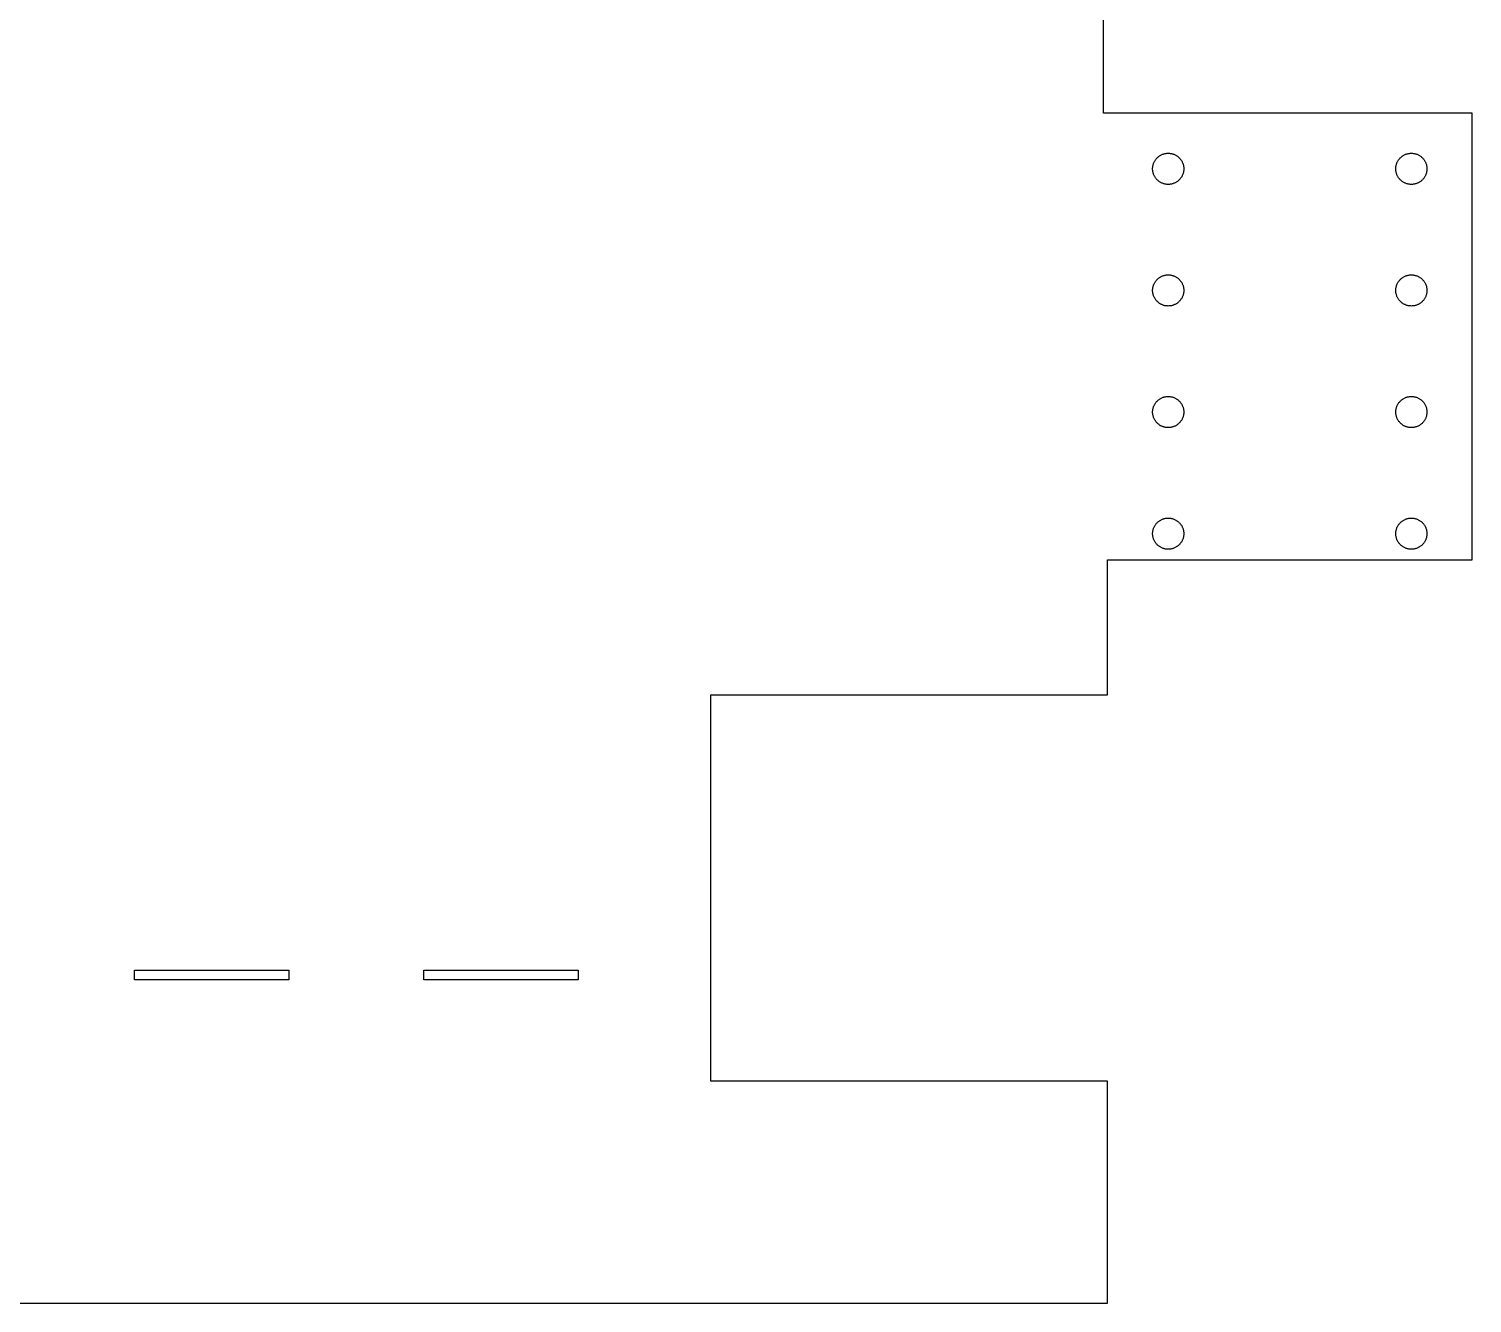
# Model space of a CAD drawing. Header units: metres. Extents: x -204 to 204, y -189 to 146.
# Drawn here: x 14.1 to 204, y -189.2 to -21.6 of the extents above; entities that cross this region are included whole.
import ezdxf

# ---------------------------------------------------------------- set-up
doc = ezdxf.new("R2010")
doc.units = ezdxf.units.M

msp = doc.modelspace()

# ---------------------------------------------------------------- linework, layer by layer
for p, q in [((155.5, -32.6596), (155.5, 12.3399)), ((204, -32.6596), (155.5, -32.6596)), ((204, -91.4398), (204, -32.6596)), ((163.574, -37.9946), (163.658, -37.9787)), ((163.658, -37.9787), (163.743, -37.9659)), ((163.743, -37.9659), (163.828, -37.957)), ((163.828, -37.957), (163.914, -37.9516)), ((163.914, -37.9516), (164, -37.9496)), ((164, -37.9496), (164.086, -37.9516)), ((164.086, -37.9516), (164.171, -37.957)), ((164.171, -37.957), (164.257, -37.9659)), ((164.257, -37.9659), (164.342, -37.9787)), ((164.342, -37.9787), (164.426, -37.9946)), ((195.574, -37.9946), (195.658, -37.9787)), ((195.658, -37.9787), (195.743, -37.9659)), ((195.743, -37.9659), (195.828, -37.957)), ((195.828, -37.957), (195.914, -37.9516)), ((195.914, -37.9516), (196, -37.9496)), ((196, -37.9496), (196.086, -37.9516)), ((196.086, -37.9516), (196.171, -37.957)), ((196.171, -37.957), (196.257, -37.9659)), ((196.257, -37.9659), (196.342, -37.9787)), ((196.342, -37.9787), (196.426, -37.9946)), ((161.95, -39.9569), (161.954, -39.8712)), ((161.954, -39.8712), (161.961, -39.7856)), ((161.961, -39.7856), (161.972, -39.7003)), ((161.972, -39.7003), (161.986, -39.6158)), ((161.986, -39.6158), (162.004, -39.5317)), ((162.004, -39.5317), (162.025, -39.4484)), ((162.025, -39.4484), (162.05, -39.3662)), ((162.05, -39.3662), (162.078, -39.2852)), ((162.078, -39.2852), (162.11, -39.2054)), ((162.11, -39.2054), (162.145, -39.1271)), ((162.145, -39.1271), (162.183, -39.0499)), ((162.183, -39.0499), (162.225, -38.9748)), ((162.225, -38.9748), (162.269, -38.9015)), ((162.269, -38.9015), (162.316, -38.8298)), ((162.316, -38.8298), (162.367, -38.7604)), ((162.367, -38.7604), (162.42, -38.693)), ((162.42, -38.693), (162.477, -38.6283)), ((162.477, -38.6283), (162.535, -38.5655)), ((162.535, -38.5655), (162.597, -38.5054)), ((162.597, -38.5054), (162.66, -38.448)), ((162.66, -38.448), (162.727, -38.3934)), ((162.727, -38.3934), (162.795, -38.3415)), ((162.795, -38.3415), (162.866, -38.2922)), ((162.866, -38.2922), (162.938, -38.2465)), ((162.938, -38.2465), (163.012, -38.2035)), ((163.012, -38.2035), (163.088, -38.1636)), ((163.088, -38.1636), (163.166, -38.1271)), ((163.166, -38.1271), (163.245, -38.0938)), ((163.245, -38.0938), (163.326, -38.064)), ((163.326, -38.064), (163.407, -38.0372)), ((163.407, -38.0372), (163.49, -38.0143)), ((163.49, -38.0143), (163.574, -37.9946)), ((164.426, -37.9946), (164.51, -38.0143)), ((164.51, -38.0143), (164.592, -38.0372)), ((164.592, -38.0372), (164.674, -38.064)), ((164.674, -38.064), (164.755, -38.0938)), ((164.755, -38.0938), (164.834, -38.1271)), ((164.834, -38.1271), (164.911, -38.1636)), ((164.911, -38.1636), (164.988, -38.2035)), ((164.988, -38.2035), (165.062, -38.2465)), ((165.062, -38.2465), (165.134, -38.2922)), ((165.134, -38.2922), (165.205, -38.3415)), ((165.205, -38.3415), (165.273, -38.3934)), ((165.273, -38.3934), (165.34, -38.448)), ((165.34, -38.448), (165.403, -38.5054)), ((165.403, -38.5054), (165.465, -38.5655)), ((165.465, -38.5655), (165.523, -38.6283)), ((165.523, -38.6283), (165.579, -38.693)), ((165.579, -38.693), (165.633, -38.7604)), ((165.633, -38.7604), (165.683, -38.8298)), ((165.683, -38.8298), (165.731, -38.9015)), ((165.731, -38.9015), (165.775, -38.9748)), ((165.775, -38.9748), (165.817, -39.0499)), ((165.817, -39.0499), (165.855, -39.1271)), ((165.855, -39.1271), (165.89, -39.2054)), ((165.89, -39.2054), (165.921, -39.2852)), ((165.921, -39.2852), (165.95, -39.3662)), ((165.95, -39.3662), (165.974, -39.4484)), ((165.974, -39.4484), (165.996, -39.5317)), ((165.996, -39.5317), (166.014, -39.6158)), ((166.014, -39.6158), (166.028, -39.7003)), ((166.028, -39.7003), (166.039, -39.7856)), ((166.039, -39.7856), (166.046, -39.8712)), ((166.046, -39.8712), (166.05, -39.9569)), ((193.951, -39.9569), (193.954, -39.8712)), ((193.954, -39.8712), (193.961, -39.7856)), ((193.961, -39.7856), (193.972, -39.7003)), ((193.972, -39.7003), (193.986, -39.6158)), ((193.986, -39.6158), (194.004, -39.5317)), ((194.004, -39.5317), (194.025, -39.4484)), ((194.025, -39.4484), (194.05, -39.3662)), ((194.05, -39.3662), (194.078, -39.2852)), ((194.078, -39.2852), (194.11, -39.2054)), ((194.11, -39.2054), (194.145, -39.1271)), ((194.145, -39.1271), (194.183, -39.0499)), ((194.183, -39.0499), (194.225, -38.9748)), ((194.225, -38.9748), (194.269, -38.9015)), ((194.269, -38.9015), (194.316, -38.8298)), ((194.316, -38.8298), (194.367, -38.7604)), ((194.367, -38.7604), (194.42, -38.693)), ((194.42, -38.693), (194.477, -38.6283)), ((194.477, -38.6283), (194.535, -38.5655)), ((194.535, -38.5655), (194.597, -38.5054)), ((194.597, -38.5054), (194.661, -38.448)), ((194.661, -38.448), (194.726, -38.3934)), ((194.726, -38.3934), (194.795, -38.3415)), ((194.795, -38.3415), (194.866, -38.2922)), ((194.866, -38.2922), (194.938, -38.2465)), ((194.938, -38.2465), (195.013, -38.2035)), ((195.013, -38.2035), (195.088, -38.1636)), ((195.088, -38.1636), (195.166, -38.1271)), ((195.166, -38.1271), (195.245, -38.0938)), ((195.245, -38.0938), (195.326, -38.064)), ((195.326, -38.064), (195.407, -38.0372)), ((195.407, -38.0372), (195.49, -38.0143)), ((195.49, -38.0143), (195.574, -37.9946)), ((196.426, -37.9946), (196.51, -38.0143)), ((196.51, -38.0143), (196.592, -38.0372)), ((196.592, -38.0372), (196.674, -38.064)), ((196.674, -38.064), (196.755, -38.0938)), ((196.755, -38.0938), (196.834, -38.1271)), ((196.834, -38.1271), (196.911, -38.1636)), ((196.911, -38.1636), (196.988, -38.2035)), ((196.988, -38.2035), (197.062, -38.2465)), ((197.062, -38.2465), (197.134, -38.2922)), ((197.134, -38.2922), (197.205, -38.3415)), ((197.205, -38.3415), (197.273, -38.3934)), ((197.273, -38.3934), (197.34, -38.448)), ((197.34, -38.448), (197.403, -38.5054)), ((197.403, -38.5054), (197.465, -38.5655)), ((197.465, -38.5655), (197.523, -38.6283)), ((197.523, -38.6283), (197.579, -38.693)), ((197.579, -38.693), (197.633, -38.7604)), ((197.633, -38.7604), (197.683, -38.8298)), ((197.683, -38.8298), (197.731, -38.9015)), ((197.731, -38.9015), (197.775, -38.9748)), ((197.775, -38.9748), (197.817, -39.0499)), ((197.817, -39.0499), (197.855, -39.1271)), ((197.855, -39.1271), (197.89, -39.2054)), ((197.89, -39.2054), (197.921, -39.2852)), ((197.921, -39.2852), (197.95, -39.3662)), ((197.95, -39.3662), (197.974, -39.4484)), ((197.974, -39.4484), (197.996, -39.5317)), ((197.996, -39.5317), (198.013, -39.6158)), ((198.013, -39.6158), (198.028, -39.7003)), ((198.028, -39.7003), (198.039, -39.7856)), ((198.039, -39.7856), (198.046, -39.8712)), ((198.046, -39.8712), (198.05, -39.9569)), ((161.95, -40.0429), (161.95, -39.9569)), ((161.954, -40.1286), (161.95, -40.0429)), ((161.961, -40.2142), (161.954, -40.1286)), ((161.972, -40.2991), (161.961, -40.2142)), ((161.986, -40.384), (161.972, -40.2991)), ((162.004, -40.4681), (161.986, -40.384)), ((162.025, -40.551), (162.004, -40.4681)), ((162.05, -40.6332), (162.025, -40.551)), ((162.078, -40.7146), (162.05, -40.6332)), ((162.11, -40.7944), (162.078, -40.7146)), ((162.145, -40.8727), (162.11, -40.7944)), ((162.183, -40.9494), (162.145, -40.8727)), ((162.225, -41.0246), (162.183, -40.9494)), ((162.269, -41.0983), (162.225, -41.0246)), ((162.316, -41.17), (162.269, -41.0983)), ((162.367, -41.2393), (162.316, -41.17)), ((162.42, -41.3064), (162.367, -41.2393)), ((162.477, -41.3715), (162.42, -41.3064)), ((162.535, -41.4343), (162.477, -41.3715)), ((162.597, -41.4944), (162.535, -41.4343)), ((162.66, -41.5517), (162.597, -41.4944)), ((162.727, -41.6064), (162.66, -41.5517)), ((162.795, -41.6583), (162.727, -41.6064)), ((162.866, -41.7071), (162.795, -41.6583)), ((162.938, -41.7533), (162.866, -41.7071)), ((163.012, -41.7963), (162.938, -41.7533)), ((165.062, -41.7533), (164.988, -41.7963)), ((165.134, -41.7071), (165.062, -41.7533)), ((165.205, -41.6583), (165.134, -41.7071)), ((165.273, -41.6064), (165.205, -41.6583)), ((165.34, -41.5517), (165.273, -41.6064)), ((165.403, -41.4944), (165.34, -41.5517)), ((165.465, -41.4343), (165.403, -41.4944)), ((165.523, -41.3715), (165.465, -41.4343)), ((165.579, -41.3064), (165.523, -41.3715)), ((165.633, -41.2393), (165.579, -41.3064)), ((165.683, -41.17), (165.633, -41.2393)), ((165.731, -41.0983), (165.683, -41.17)), ((165.775, -41.0246), (165.731, -41.0983)), ((165.817, -40.9494), (165.775, -41.0246)), ((165.855, -40.8727), (165.817, -40.9494)), ((165.89, -40.7944), (165.855, -40.8727)), ((165.921, -40.7146), (165.89, -40.7944)), ((165.95, -40.6332), (165.921, -40.7146)), ((165.974, -40.551), (165.95, -40.6332)), ((165.996, -40.4681), (165.974, -40.551)), ((166.014, -40.384), (165.996, -40.4681)), ((166.028, -40.2991), (166.014, -40.384)), ((166.039, -40.2142), (166.028, -40.2991)), ((166.046, -40.1286), (166.039, -40.2142)), ((166.05, -40.0429), (166.046, -40.1286)), ((166.05, -39.9569), (166.05, -40.0429)), ((193.951, -40.0429), (193.951, -39.9569)), ((193.954, -40.1286), (193.951, -40.0429)), ((193.961, -40.2142), (193.954, -40.1286)), ((193.972, -40.2991), (193.961, -40.2142)), ((193.986, -40.384), (193.972, -40.2991)), ((194.004, -40.4681), (193.986, -40.384)), ((194.025, -40.551), (194.004, -40.4681)), ((194.05, -40.6332), (194.025, -40.551)), ((194.078, -40.7146), (194.05, -40.6332)), ((194.11, -40.7944), (194.078, -40.7146)), ((194.145, -40.8727), (194.11, -40.7944)), ((194.183, -40.9494), (194.145, -40.8727)), ((194.225, -41.0246), (194.183, -40.9494)), ((194.269, -41.0983), (194.225, -41.0246)), ((194.316, -41.17), (194.269, -41.0983)), ((194.367, -41.2393), (194.316, -41.17)), ((194.42, -41.3064), (194.367, -41.2393)), ((194.477, -41.3715), (194.42, -41.3064)), ((194.535, -41.4343), (194.477, -41.3715)), ((194.597, -41.4944), (194.535, -41.4343)), ((194.661, -41.5517), (194.597, -41.4944)), ((194.726, -41.6064), (194.661, -41.5517)), ((194.795, -41.6583), (194.726, -41.6064)), ((194.866, -41.7071), (194.795, -41.6583)), ((194.938, -41.7533), (194.866, -41.7071)), ((195.013, -41.7963), (194.938, -41.7533)), ((197.062, -41.7533), (196.988, -41.7963)), ((197.134, -41.7071), (197.062, -41.7533)), ((197.205, -41.6583), (197.134, -41.7071)), ((197.273, -41.6064), (197.205, -41.6583)), ((197.34, -41.5517), (197.273, -41.6064)), ((197.403, -41.4944), (197.34, -41.5517)), ((197.465, -41.4343), (197.403, -41.4944)), ((197.523, -41.3715), (197.465, -41.4343)), ((197.579, -41.3064), (197.523, -41.3715)), ((197.633, -41.2393), (197.579, -41.3064)), ((197.683, -41.17), (197.633, -41.2393)), ((197.731, -41.0983), (197.683, -41.17)), ((197.775, -41.0246), (197.731, -41.0983)), ((197.817, -40.9494), (197.775, -41.0246)), ((197.855, -40.8727), (197.817, -40.9494)), ((197.89, -40.7944), (197.855, -40.8727)), ((197.921, -40.7146), (197.89, -40.7944)), ((197.95, -40.6332), (197.921, -40.7146)), ((197.974, -40.551), (197.95, -40.6332)), ((197.996, -40.4681), (197.974, -40.551)), ((198.013, -40.384), (197.996, -40.4681)), ((198.028, -40.2991), (198.013, -40.384)), ((198.039, -40.2142), (198.028, -40.2991)), ((198.046, -40.1286), (198.039, -40.2142)), ((198.05, -40.0429), (198.046, -40.1286)), ((198.05, -39.9569), (198.05, -40.0429)), ((163.088, -41.8362), (163.012, -41.7963)), ((163.166, -41.8726), (163.088, -41.8362)), ((163.245, -41.906), (163.166, -41.8726)), ((163.326, -41.9358), (163.245, -41.906)), ((163.407, -41.9622), (163.326, -41.9358)), ((163.49, -41.9854), (163.407, -41.9622)), ((163.574, -42.0052), (163.49, -41.9854)), ((163.658, -42.0211), (163.574, -42.0052)), ((163.743, -42.0335), (163.658, -42.0211)), ((163.828, -42.0428), (163.743, -42.0335)), ((163.914, -42.0482), (163.828, -42.0428)), ((164, -42.0498), (163.914, -42.0482)), ((164.086, -42.0482), (164, -42.0498)), ((164.171, -42.0428), (164.086, -42.0482)), ((164.257, -42.0335), (164.171, -42.0428)), ((164.342, -42.0211), (164.257, -42.0335)), ((164.426, -42.0052), (164.342, -42.0211)), ((164.51, -41.9854), (164.426, -42.0052)), ((164.592, -41.9622), (164.51, -41.9854)), ((164.674, -41.9358), (164.592, -41.9622)), ((164.755, -41.906), (164.674, -41.9358)), ((164.834, -41.8726), (164.755, -41.906)), ((164.911, -41.8362), (164.834, -41.8726)), ((164.988, -41.7963), (164.911, -41.8362)), ((195.088, -41.8362), (195.013, -41.7963)), ((195.166, -41.8726), (195.088, -41.8362)), ((195.245, -41.906), (195.166, -41.8726)), ((195.326, -41.9358), (195.245, -41.906)), ((195.407, -41.9622), (195.326, -41.9358)), ((195.49, -41.9854), (195.407, -41.9622)), ((195.574, -42.0052), (195.49, -41.9854)), ((195.658, -42.0211), (195.574, -42.0052)), ((195.743, -42.0335), (195.658, -42.0211)), ((195.828, -42.0428), (195.743, -42.0335)), ((195.914, -42.0482), (195.828, -42.0428)), ((196, -42.0498), (195.914, -42.0482)), ((196.086, -42.0482), (196, -42.0498)), ((196.171, -42.0428), (196.086, -42.0482)), ((196.257, -42.0335), (196.171, -42.0428)), ((196.342, -42.0211), (196.257, -42.0335)), ((196.426, -42.0052), (196.342, -42.0211)), ((196.51, -41.9854), (196.426, -42.0052)), ((196.592, -41.9622), (196.51, -41.9854)), ((196.674, -41.9358), (196.592, -41.9622)), ((196.755, -41.906), (196.674, -41.9358)), ((196.834, -41.8726), (196.755, -41.906)), ((196.911, -41.8362), (196.834, -41.8726)), ((196.988, -41.7963), (196.911, -41.8362)), ((162.145, -55.1269), (162.183, -55.0501)), ((162.183, -55.0501), (162.225, -54.9749)), ((162.225, -54.9749), (162.269, -54.9013)), ((162.269, -54.9013), (162.316, -54.83)), ((162.316, -54.83), (162.367, -54.7602)), ((162.367, -54.7602), (162.42, -54.6932)), ((162.42, -54.6932), (162.477, -54.6281)), ((162.477, -54.6281), (162.535, -54.5657)), ((162.535, -54.5657), (162.597, -54.5056)), ((162.597, -54.5056), (162.66, -54.4478)), ((162.66, -54.4478), (162.727, -54.3932)), ((162.727, -54.3932), (162.795, -54.3413)), ((162.795, -54.3413), (162.866, -54.2924)), ((162.866, -54.2924), (162.938, -54.2463)), ((162.938, -54.2463), (163.012, -54.2033)), ((163.012, -54.2033), (163.088, -54.1637)), ((163.088, -54.1637), (163.166, -54.1269)), ((163.166, -54.1269), (163.245, -54.0936)), ((163.245, -54.0936), (163.326, -54.0638)), ((163.326, -54.0638), (163.407, -54.0374)), ((163.407, -54.0374), (163.49, -54.0141)), ((163.49, -54.0141), (163.574, -53.9948)), ((163.574, -53.9948), (163.658, -53.9785)), ((163.658, -53.9785), (163.743, -53.9661)), ((163.743, -53.9661), (163.828, -53.9572)), ((163.828, -53.9572), (163.914, -53.9517)), ((163.914, -53.9517), (164, -53.9498)), ((164, -53.9498), (164.086, -53.9517)), ((164.086, -53.9517), (164.171, -53.9572)), ((164.171, -53.9572), (164.257, -53.9661)), ((164.257, -53.9661), (164.342, -53.9785)), ((164.342, -53.9785), (164.426, -53.9948)), ((164.426, -53.9948), (164.51, -54.0141)), ((164.51, -54.0141), (164.592, -54.0374)), ((164.592, -54.0374), (164.674, -54.0638)), ((164.674, -54.0638), (164.755, -54.0936)), ((164.755, -54.0936), (164.834, -54.1269)), ((164.834, -54.1269), (164.911, -54.1637)), ((164.911, -54.1637), (164.988, -54.2033)), ((164.988, -54.2033), (165.062, -54.2463)), ((165.062, -54.2463), (165.134, -54.2924)), ((165.134, -54.2924), (165.205, -54.3413)), ((165.205, -54.3413), (165.273, -54.3932)), ((165.273, -54.3932), (165.34, -54.4478)), ((165.34, -54.4478), (165.403, -54.5056)), ((165.403, -54.5056), (165.465, -54.5657)), ((165.465, -54.5657), (165.523, -54.6281)), ((165.523, -54.6281), (165.579, -54.6932)), ((165.579, -54.6932), (165.633, -54.7602)), ((165.633, -54.7602), (165.683, -54.83)), ((165.683, -54.83), (165.731, -54.9013)), ((165.731, -54.9013), (165.775, -54.9749)), ((165.775, -54.9749), (165.817, -55.0501)), ((165.817, -55.0501), (165.855, -55.1269)), ((194.145, -55.1269), (194.183, -55.0501)), ((194.183, -55.0501), (194.225, -54.9749)), ((194.225, -54.9749), (194.269, -54.9013)), ((194.269, -54.9013), (194.316, -54.83)), ((194.316, -54.83), (194.367, -54.7602)), ((194.367, -54.7602), (194.42, -54.6932)), ((194.42, -54.6932), (194.477, -54.6281)), ((194.477, -54.6281), (194.535, -54.5657)), ((194.535, -54.5657), (194.597, -54.5056)), ((194.597, -54.5056), (194.661, -54.4478)), ((194.661, -54.4478), (194.726, -54.3932)), ((194.726, -54.3932), (194.795, -54.3413)), ((194.795, -54.3413), (194.866, -54.2924)), ((194.866, -54.2924), (194.938, -54.2463)), ((194.938, -54.2463), (195.013, -54.2033)), ((195.013, -54.2033), (195.088, -54.1637)), ((195.088, -54.1637), (195.166, -54.1269)), ((195.166, -54.1269), (195.245, -54.0936)), ((195.245, -54.0936), (195.326, -54.0638)), ((195.326, -54.0638), (195.407, -54.0374)), ((195.407, -54.0374), (195.49, -54.0141)), ((195.49, -54.0141), (195.574, -53.9948)), ((195.574, -53.9948), (195.658, -53.9785)), ((195.658, -53.9785), (195.743, -53.9661)), ((195.743, -53.9661), (195.828, -53.9572)), ((195.828, -53.9572), (195.914, -53.9517)), ((195.914, -53.9517), (196, -53.9498)), ((196, -53.9498), (196.086, -53.9517)), ((196.086, -53.9517), (196.171, -53.9572)), ((196.171, -53.9572), (196.257, -53.9661)), ((196.257, -53.9661), (196.342, -53.9785)), ((196.342, -53.9785), (196.426, -53.9948)), ((196.426, -53.9948), (196.51, -54.0141)), ((196.51, -54.0141), (196.592, -54.0374)), ((196.592, -54.0374), (196.674, -54.0638)), ((196.674, -54.0638), (196.755, -54.0936)), ((196.755, -54.0936), (196.834, -54.1269)), ((196.834, -54.1269), (196.911, -54.1637)), ((196.911, -54.1637), (196.988, -54.2033)), ((196.988, -54.2033), (197.062, -54.2463)), ((197.062, -54.2463), (197.134, -54.2924)), ((197.134, -54.2924), (197.205, -54.3413)), ((197.205, -54.3413), (197.273, -54.3932)), ((197.273, -54.3932), (197.34, -54.4478)), ((197.34, -54.4478), (197.403, -54.5056)), ((197.403, -54.5056), (197.465, -54.5657)), ((197.465, -54.5657), (197.523, -54.6281)), ((197.523, -54.6281), (197.579, -54.6932)), ((197.579, -54.6932), (197.633, -54.7602)), ((197.633, -54.7602), (197.683, -54.83)), ((197.683, -54.83), (197.731, -54.9013)), ((197.731, -54.9013), (197.775, -54.9749)), ((197.775, -54.9749), (197.817, -55.0501)), ((197.817, -55.0501), (197.855, -55.1269)), ((161.95, -55.957), (161.954, -55.871)), ((161.95, -56.0427), (161.95, -55.957)), ((161.954, -56.1284), (161.95, -56.0427)), ((161.954, -55.871), (161.961, -55.7854)), ((161.961, -56.214), (161.954, -56.1284)), ((161.961, -55.7854), (161.972, -55.7005)), ((161.972, -56.2993), (161.961, -56.214)), ((161.972, -55.7005), (161.986, -55.6156)), ((161.986, -56.3838), (161.972, -56.2993)), ((161.986, -55.6156), (162.004, -55.5319)), ((162.004, -56.4679), (161.986, -56.3838)), ((162.004, -55.5319), (162.025, -55.4486)), ((162.025, -56.5512), (162.004, -56.4679)), ((162.025, -55.4486), (162.05, -55.3664)), ((162.05, -56.6334), (162.025, -56.5512)), ((162.05, -55.3664), (162.078, -55.2854)), ((162.078, -56.7144), (162.05, -56.6334)), ((162.078, -55.2854), (162.11, -55.2055)), ((162.11, -56.7942), (162.078, -56.7144)), ((162.11, -55.2055), (162.145, -55.1269)), ((162.145, -56.8725), (162.11, -56.7942)), ((162.183, -56.9496), (162.145, -56.8725)), ((162.225, -57.0248), (162.183, -56.9496)), ((165.817, -56.9496), (165.775, -57.0248)), ((165.855, -56.8725), (165.817, -56.9496)), ((165.855, -55.1269), (165.89, -55.2055)), ((165.89, -56.7942), (165.855, -56.8725)), ((165.89, -55.2055), (165.921, -55.2854)), ((165.921, -56.7144), (165.89, -56.7942)), ((165.921, -55.2854), (165.95, -55.3664)), ((165.95, -56.6334), (165.921, -56.7144)), ((165.95, -55.3664), (165.974, -55.4486)), ((165.974, -56.5512), (165.95, -56.6334)), ((165.974, -55.4486), (165.996, -55.5319)), ((165.996, -56.4679), (165.974, -56.5512)), ((165.996, -55.5319), (166.014, -55.6156)), ((166.014, -56.3838), (165.996, -56.4679)), ((166.014, -55.6156), (166.028, -55.7005)), ((166.028, -56.2993), (166.014, -56.3838)), ((166.028, -55.7005), (166.039, -55.7854)), ((166.039, -56.214), (166.028, -56.2993)), ((166.039, -55.7854), (166.046, -55.871)), ((166.046, -56.1284), (166.039, -56.214)), ((166.046, -55.871), (166.05, -55.957)), ((166.05, -56.0427), (166.046, -56.1284)), ((166.05, -55.957), (166.05, -56.0427)), ((193.951, -55.957), (193.954, -55.871)), ((193.951, -56.0427), (193.951, -55.957)), ((193.954, -56.1284), (193.951, -56.0427)), ((193.954, -55.871), (193.961, -55.7854)), ((193.961, -56.214), (193.954, -56.1284)), ((193.961, -55.7854), (193.972, -55.7005)), ((193.972, -56.2993), (193.961, -56.214)), ((193.972, -55.7005), (193.986, -55.6156)), ((193.986, -56.3838), (193.972, -56.2993)), ((193.986, -55.6156), (194.004, -55.5319)), ((194.004, -56.4679), (193.986, -56.3838)), ((194.004, -55.5319), (194.025, -55.4486)), ((194.025, -56.5512), (194.004, -56.4679)), ((194.025, -55.4486), (194.05, -55.3664)), ((194.05, -56.6334), (194.025, -56.5512)), ((194.05, -55.3664), (194.078, -55.2854)), ((194.078, -56.7144), (194.05, -56.6334)), ((194.078, -55.2854), (194.11, -55.2055)), ((194.11, -56.7942), (194.078, -56.7144)), ((194.11, -55.2055), (194.145, -55.1269)), ((194.145, -56.8725), (194.11, -56.7942)), ((194.183, -56.9496), (194.145, -56.8725)), ((194.225, -57.0248), (194.183, -56.9496)), ((197.817, -56.9496), (197.775, -57.0248)), ((197.855, -56.8725), (197.817, -56.9496)), ((197.855, -55.1269), (197.89, -55.2055)), ((197.89, -56.7942), (197.855, -56.8725)), ((197.89, -55.2055), (197.921, -55.2854)), ((197.921, -56.7144), (197.89, -56.7942)), ((197.921, -55.2854), (197.95, -55.3664)), ((197.95, -56.6334), (197.921, -56.7144)), ((197.95, -55.3664), (197.974, -55.4486)), ((197.974, -56.5512), (197.95, -56.6334)), ((197.974, -55.4486), (197.996, -55.5319)), ((197.996, -56.4679), (197.974, -56.5512)), ((197.996, -55.5319), (198.013, -55.6156)), ((198.013, -56.3838), (197.996, -56.4679)), ((198.013, -55.6156), (198.028, -55.7005)), ((198.028, -56.2993), (198.013, -56.3838)), ((198.028, -55.7005), (198.039, -55.7854)), ((198.039, -56.214), (198.028, -56.2993)), ((198.039, -55.7854), (198.046, -55.871)), ((198.046, -56.1284), (198.039, -56.214)), ((198.046, -55.871), (198.05, -55.957)), ((198.05, -56.0427), (198.046, -56.1284)), ((198.05, -55.957), (198.05, -56.0427)), ((162.269, -57.0985), (162.225, -57.0248)), ((162.316, -57.1698), (162.269, -57.0985)), ((162.367, -57.2391), (162.316, -57.1698)), ((162.42, -57.3066), (162.367, -57.2391)), ((162.477, -57.3717), (162.42, -57.3066)), ((162.535, -57.4341), (162.477, -57.3717)), ((162.597, -57.4942), (162.535, -57.4341)), ((162.66, -57.5515), (162.597, -57.4942)), ((162.727, -57.6066), (162.66, -57.5515)), ((162.795, -57.6581), (162.727, -57.6066)), ((162.866, -57.7073), (162.795, -57.6581)), ((162.938, -57.7535), (162.866, -57.7073)), ((163.012, -57.7961), (162.938, -57.7535)), ((163.088, -57.836), (163.012, -57.7961)), ((163.166, -57.8724), (163.088, -57.836)), ((163.245, -57.9058), (163.166, -57.8724)), ((163.326, -57.9356), (163.245, -57.9058)), ((163.407, -57.9624), (163.326, -57.9356)), ((163.49, -57.9852), (163.407, -57.9624)), ((163.574, -58.005), (163.49, -57.9852)), ((163.658, -58.0213), (163.574, -58.005)), ((163.743, -58.0337), (163.658, -58.0213)), ((163.828, -58.0426), (163.743, -58.0337)), ((163.914, -58.048), (163.828, -58.0426)), ((164, -58.0499), (163.914, -58.048)), ((164.086, -58.048), (164, -58.0499)), ((164.171, -58.0426), (164.086, -58.048)), ((164.257, -58.0337), (164.171, -58.0426)), ((164.342, -58.0213), (164.257, -58.0337)), ((164.426, -58.005), (164.342, -58.0213)), ((164.51, -57.9852), (164.426, -58.005)), ((164.592, -57.9624), (164.51, -57.9852)), ((164.674, -57.9356), (164.592, -57.9624)), ((164.755, -57.9058), (164.674, -57.9356)), ((164.834, -57.8724), (164.755, -57.9058)), ((164.911, -57.836), (164.834, -57.8724)), ((164.988, -57.7961), (164.911, -57.836)), ((165.062, -57.7535), (164.988, -57.7961)), ((165.134, -57.7073), (165.062, -57.7535)), ((165.205, -57.6581), (165.134, -57.7073)), ((165.273, -57.6066), (165.205, -57.6581)), ((165.34, -57.5515), (165.273, -57.6066)), ((165.403, -57.4942), (165.34, -57.5515)), ((165.465, -57.4341), (165.403, -57.4942)), ((165.523, -57.3717), (165.465, -57.4341)), ((165.579, -57.3066), (165.523, -57.3717)), ((165.633, -57.2391), (165.579, -57.3066)), ((165.683, -57.1698), (165.633, -57.2391)), ((165.731, -57.0985), (165.683, -57.1698)), ((165.775, -57.0248), (165.731, -57.0985)), ((194.269, -57.0985), (194.225, -57.0248)), ((194.316, -57.1698), (194.269, -57.0985)), ((194.367, -57.2391), (194.316, -57.1698)), ((194.42, -57.3066), (194.367, -57.2391)), ((194.477, -57.3717), (194.42, -57.3066)), ((194.535, -57.4341), (194.477, -57.3717)), ((194.597, -57.4942), (194.535, -57.4341)), ((194.661, -57.5515), (194.597, -57.4942)), ((194.726, -57.6066), (194.661, -57.5515)), ((194.795, -57.6581), (194.726, -57.6066)), ((194.866, -57.7073), (194.795, -57.6581)), ((194.938, -57.7535), (194.866, -57.7073)), ((195.013, -57.7961), (194.938, -57.7535)), ((195.088, -57.836), (195.013, -57.7961)), ((195.166, -57.8724), (195.088, -57.836)), ((195.245, -57.9058), (195.166, -57.8724)), ((195.326, -57.9356), (195.245, -57.9058)), ((195.407, -57.9624), (195.326, -57.9356)), ((195.49, -57.9852), (195.407, -57.9624)), ((195.574, -58.005), (195.49, -57.9852)), ((195.658, -58.0213), (195.574, -58.005)), ((195.743, -58.0337), (195.658, -58.0213)), ((195.828, -58.0426), (195.743, -58.0337)), ((195.914, -58.048), (195.828, -58.0426)), ((196, -58.0499), (195.914, -58.048)), ((196.086, -58.048), (196, -58.0499)), ((196.171, -58.0426), (196.086, -58.048)), ((196.257, -58.0337), (196.171, -58.0426)), ((196.342, -58.0213), (196.257, -58.0337)), ((196.426, -58.005), (196.342, -58.0213)), ((196.51, -57.9852), (196.426, -58.005)), ((196.592, -57.9624), (196.51, -57.9852)), ((196.674, -57.9356), (196.592, -57.9624)), ((196.755, -57.9058), (196.674, -57.9356)), ((196.834, -57.8724), (196.755, -57.9058)), ((196.911, -57.836), (196.834, -57.8724)), ((196.988, -57.7961), (196.911, -57.836)), ((197.062, -57.7535), (196.988, -57.7961)), ((197.134, -57.7073), (197.062, -57.7535)), ((197.205, -57.6581), (197.134, -57.7073)), ((197.273, -57.6066), (197.205, -57.6581)), ((197.34, -57.5515), (197.273, -57.6066)), ((197.403, -57.4942), (197.34, -57.5515)), ((197.465, -57.4341), (197.403, -57.4942)), ((197.523, -57.3717), (197.465, -57.4341)), ((197.579, -57.3066), (197.523, -57.3717)), ((197.633, -57.2391), (197.579, -57.3066)), ((197.683, -57.1698), (197.633, -57.2391)), ((197.731, -57.0985), (197.683, -57.1698)), ((197.775, -57.0248), (197.731, -57.0985)), ((162.866, -70.2922), (162.938, -70.2465)), ((162.938, -70.2465), (163.012, -70.2035)), ((163.012, -70.2035), (163.088, -70.1635)), ((163.088, -70.1635), (163.166, -70.1271)), ((163.166, -70.1271), (163.245, -70.0938)), ((163.245, -70.0938), (163.326, -70.0639)), ((163.326, -70.0639), (163.407, -70.0372)), ((163.407, -70.0372), (163.49, -70.0143)), ((163.49, -70.0143), (163.574, -69.9946)), ((163.574, -69.9946), (163.658, -69.9787)), ((163.658, -69.9787), (163.743, -69.9659)), ((163.743, -69.9659), (163.828, -69.957)), ((163.828, -69.957), (163.914, -69.9515)), ((163.914, -69.9515), (164, -69.95)), ((164, -69.95), (164.086, -69.9515)), ((164.086, -69.9515), (164.171, -69.957)), ((164.171, -69.957), (164.257, -69.9659)), ((164.257, -69.9659), (164.342, -69.9787)), ((164.342, -69.9787), (164.426, -69.9946)), ((164.426, -69.9946), (164.51, -70.0143)), ((164.51, -70.0143), (164.592, -70.0372)), ((164.592, -70.0372), (164.674, -70.0639)), ((164.674, -70.0639), (164.755, -70.0938)), ((164.755, -70.0938), (164.834, -70.1271)), ((164.834, -70.1271), (164.911, -70.1635)), ((164.911, -70.1635), (164.988, -70.2035)), ((164.988, -70.2035), (165.062, -70.2465)), ((165.062, -70.2465), (165.134, -70.2922)), ((194.866, -70.2922), (194.938, -70.2465)), ((194.938, -70.2465), (195.013, -70.2035)), ((195.013, -70.2035), (195.088, -70.1635)), ((195.088, -70.1635), (195.166, -70.1271)), ((195.166, -70.1271), (195.245, -70.0938)), ((195.245, -70.0938), (195.326, -70.0639)), ((195.326, -70.0639), (195.407, -70.0372)), ((195.407, -70.0372), (195.49, -70.0143)), ((195.49, -70.0143), (195.574, -69.9946)), ((195.574, -69.9946), (195.658, -69.9787)), ((195.658, -69.9787), (195.743, -69.9659)), ((195.743, -69.9659), (195.828, -69.957)), ((195.828, -69.957), (195.914, -69.9515)), ((195.914, -69.9515), (196, -69.95)), ((196, -69.95), (196.086, -69.9515)), ((196.086, -69.9515), (196.171, -69.957)), ((196.171, -69.957), (196.257, -69.9659)), ((196.257, -69.9659), (196.342, -69.9787)), ((196.342, -69.9787), (196.426, -69.9946)), ((196.426, -69.9946), (196.51, -70.0143)), ((196.51, -70.0143), (196.592, -70.0372)), ((196.592, -70.0372), (196.674, -70.0639)), ((196.674, -70.0639), (196.755, -70.0938)), ((196.755, -70.0938), (196.834, -70.1271)), ((196.834, -70.1271), (196.911, -70.1635)), ((196.911, -70.1635), (196.988, -70.2035)), ((196.988, -70.2035), (197.062, -70.2465)), ((197.062, -70.2465), (197.134, -70.2922)), ((161.95, -71.9568), (161.954, -71.8712)), ((161.95, -72.0429), (161.95, -71.9568)), ((161.954, -72.1285), (161.95, -72.0429)), ((161.954, -71.8712), (161.961, -71.7855)), ((161.961, -72.2142), (161.954, -72.1285)), ((161.961, -71.7855), (161.972, -71.7003)), ((161.972, -71.7003), (161.986, -71.6158)), ((161.986, -71.6158), (162.004, -71.5317)), ((162.004, -71.5317), (162.025, -71.4484)), ((162.025, -71.4484), (162.05, -71.3662)), ((162.05, -71.3662), (162.078, -71.2852)), ((162.078, -71.2852), (162.11, -71.2053)), ((162.11, -71.2053), (162.145, -71.1271)), ((162.145, -71.1271), (162.183, -71.0499)), ((162.183, -71.0499), (162.225, -70.9747)), ((162.225, -70.9747), (162.269, -70.9015)), ((162.269, -70.9015), (162.316, -70.8298)), ((162.316, -70.8298), (162.367, -70.7604)), ((162.367, -70.7604), (162.42, -70.693)), ((162.42, -70.693), (162.477, -70.6282)), ((162.477, -70.6282), (162.535, -70.5655)), ((162.535, -70.5655), (162.597, -70.5054)), ((162.597, -70.5054), (162.66, -70.448)), ((162.66, -70.448), (162.727, -70.3934)), ((162.727, -70.3934), (162.795, -70.3414)), ((162.795, -70.3414), (162.866, -70.2922)), ((165.134, -70.2922), (165.205, -70.3414)), ((165.205, -70.3414), (165.273, -70.3934)), ((165.273, -70.3934), (165.34, -70.448)), ((165.34, -70.448), (165.403, -70.5054)), ((165.403, -70.5054), (165.465, -70.5655)), ((165.465, -70.5655), (165.523, -70.6282)), ((165.523, -70.6282), (165.579, -70.693)), ((165.579, -70.693), (165.633, -70.7604)), ((165.633, -70.7604), (165.683, -70.8298)), ((165.683, -70.8298), (165.731, -70.9015)), ((165.731, -70.9015), (165.775, -70.9747)), ((165.775, -70.9747), (165.817, -71.0499)), ((165.817, -71.0499), (165.855, -71.1271)), ((165.855, -71.1271), (165.89, -71.2053)), ((165.89, -71.2053), (165.921, -71.2852)), ((165.921, -71.2852), (165.95, -71.3662)), ((165.95, -71.3662), (165.974, -71.4484)), ((165.974, -71.4484), (165.996, -71.5317)), ((165.996, -71.5317), (166.014, -71.6158)), ((166.014, -71.6158), (166.028, -71.7003)), ((166.028, -71.7003), (166.039, -71.7855)), ((166.039, -71.7855), (166.046, -71.8712)), ((166.046, -72.1285), (166.039, -72.2142)), ((166.046, -71.8712), (166.05, -71.9568)), ((166.05, -72.0429), (166.046, -72.1285)), ((166.05, -71.9568), (166.05, -72.0429)), ((193.951, -71.9568), (193.954, -71.8712)), ((193.951, -72.0429), (193.951, -71.9568)), ((193.954, -72.1285), (193.951, -72.0429)), ((193.954, -71.8712), (193.961, -71.7855)), ((193.961, -72.2142), (193.954, -72.1285)), ((193.961, -71.7855), (193.972, -71.7003)), ((193.972, -71.7003), (193.986, -71.6158)), ((193.986, -71.6158), (194.004, -71.5317)), ((194.004, -71.5317), (194.025, -71.4484)), ((194.025, -71.4484), (194.05, -71.3662)), ((194.05, -71.3662), (194.078, -71.2852)), ((194.078, -71.2852), (194.11, -71.2053)), ((194.11, -71.2053), (194.145, -71.1271)), ((194.145, -71.1271), (194.183, -71.0499)), ((194.183, -71.0499), (194.225, -70.9747)), ((194.225, -70.9747), (194.269, -70.9015)), ((194.269, -70.9015), (194.316, -70.8298)), ((194.316, -70.8298), (194.367, -70.7604)), ((194.367, -70.7604), (194.42, -70.693)), ((194.42, -70.693), (194.477, -70.6282)), ((194.477, -70.6282), (194.535, -70.5655)), ((194.535, -70.5655), (194.597, -70.5054)), ((194.597, -70.5054), (194.661, -70.448)), ((194.661, -70.448), (194.726, -70.3934)), ((194.726, -70.3934), (194.795, -70.3414)), ((194.795, -70.3414), (194.866, -70.2922)), ((197.134, -70.2922), (197.205, -70.3414)), ((197.205, -70.3414), (197.273, -70.3934)), ((197.273, -70.3934), (197.34, -70.448)), ((197.34, -70.448), (197.403, -70.5054)), ((197.403, -70.5054), (197.465, -70.5655)), ((197.465, -70.5655), (197.523, -70.6282)), ((197.523, -70.6282), (197.579, -70.693)), ((197.579, -70.693), (197.633, -70.7604)), ((197.633, -70.7604), (197.683, -70.8298)), ((197.683, -70.8298), (197.731, -70.9015)), ((197.731, -70.9015), (197.775, -70.9747)), ((197.775, -70.9747), (197.817, -71.0499)), ((197.817, -71.0499), (197.855, -71.1271)), ((197.855, -71.1271), (197.89, -71.2053)), ((197.89, -71.2053), (197.921, -71.2852)), ((197.921, -71.2852), (197.95, -71.3662)), ((197.95, -71.3662), (197.974, -71.4484)), ((197.974, -71.4484), (197.996, -71.5317)), ((197.996, -71.5317), (198.013, -71.6158)), ((198.013, -71.6158), (198.028, -71.7003)), ((198.028, -71.7003), (198.039, -71.7855)), ((198.039, -71.7855), (198.046, -71.8712)), ((198.046, -72.1285), (198.039, -72.2142)), ((198.046, -71.8712), (198.05, -71.9568)), ((198.05, -72.0429), (198.046, -72.1285)), ((198.05, -71.9568), (198.05, -72.0429)), ((161.972, -72.2995), (161.961, -72.2142)), ((161.986, -72.384), (161.972, -72.2995)), ((162.004, -72.4681), (161.986, -72.384)), ((162.025, -72.551), (162.004, -72.4681)), ((162.05, -72.6332), (162.025, -72.551)), ((162.078, -72.7146), (162.05, -72.6332)), ((162.11, -72.7944), (162.078, -72.7146)), ((162.145, -72.8727), (162.11, -72.7944)), ((162.183, -72.9494), (162.145, -72.8727)), ((162.225, -73.025), (162.183, -72.9494)), ((162.269, -73.0983), (162.225, -73.025)), ((162.316, -73.17), (162.269, -73.0983)), ((162.367, -73.2393), (162.316, -73.17)), ((162.42, -73.3064), (162.367, -73.2393)), ((162.477, -73.3715), (162.42, -73.3064)), ((162.535, -73.4343), (162.477, -73.3715)), ((162.597, -73.4944), (162.535, -73.4343)), ((162.66, -73.5517), (162.597, -73.4944)), ((162.727, -73.6064), (162.66, -73.5517)), ((162.795, -73.6583), (162.727, -73.6064)), ((162.866, -73.7071), (162.795, -73.6583)), ((162.938, -73.7533), (162.866, -73.7071)), ((163.012, -73.7963), (162.938, -73.7533)), ((163.088, -73.8362), (163.012, -73.7963)), ((163.166, -73.8726), (163.088, -73.8362)), ((163.245, -73.906), (163.166, -73.8726)), ((163.326, -73.9358), (163.245, -73.906)), ((163.407, -73.9622), (163.326, -73.9358)), ((163.49, -73.9854), (163.407, -73.9622)), ((163.574, -74.0052), (163.49, -73.9854)), ((163.658, -74.0211), (163.574, -74.0052)), ((163.743, -74.0335), (163.658, -74.0211)), ((163.828, -74.0428), (163.743, -74.0335)), ((163.914, -74.0482), (163.828, -74.0428)), ((164, -74.0497), (163.914, -74.0482)), ((164.086, -74.0482), (164, -74.0497)), ((164.171, -74.0428), (164.086, -74.0482)), ((164.257, -74.0335), (164.171, -74.0428)), ((164.342, -74.0211), (164.257, -74.0335)), ((164.426, -74.0052), (164.342, -74.0211)), ((164.51, -73.9854), (164.426, -74.0052)), ((164.592, -73.9622), (164.51, -73.9854)), ((164.674, -73.9358), (164.592, -73.9622)), ((164.755, -73.906), (164.674, -73.9358)), ((164.834, -73.8726), (164.755, -73.906)), ((164.911, -73.8362), (164.834, -73.8726)), ((164.988, -73.7963), (164.911, -73.8362)), ((165.062, -73.7533), (164.988, -73.7963)), ((165.134, -73.7071), (165.062, -73.7533)), ((165.205, -73.6583), (165.134, -73.7071)), ((165.273, -73.6064), (165.205, -73.6583)), ((165.34, -73.5517), (165.273, -73.6064)), ((165.403, -73.4944), (165.34, -73.5517)), ((165.465, -73.4343), (165.403, -73.4944)), ((165.523, -73.3715), (165.465, -73.4343)), ((165.579, -73.3064), (165.523, -73.3715)), ((165.633, -73.2393), (165.579, -73.3064)), ((165.683, -73.17), (165.633, -73.2393)), ((165.731, -73.0983), (165.683, -73.17)), ((165.775, -73.025), (165.731, -73.0983)), ((165.817, -72.9494), (165.775, -73.025)), ((165.855, -72.8727), (165.817, -72.9494)), ((165.89, -72.7944), (165.855, -72.8727)), ((165.921, -72.7146), (165.89, -72.7944)), ((165.95, -72.6332), (165.921, -72.7146)), ((165.974, -72.551), (165.95, -72.6332)), ((165.996, -72.4681), (165.974, -72.551)), ((166.014, -72.384), (165.996, -72.4681)), ((166.028, -72.2995), (166.014, -72.384)), ((166.039, -72.2142), (166.028, -72.2995)), ((193.972, -72.2995), (193.961, -72.2142)), ((193.986, -72.384), (193.972, -72.2995)), ((194.004, -72.4681), (193.986, -72.384)), ((194.025, -72.551), (194.004, -72.4681)), ((194.05, -72.6332), (194.025, -72.551)), ((194.078, -72.7146), (194.05, -72.6332)), ((194.11, -72.7944), (194.078, -72.7146)), ((194.145, -72.8727), (194.11, -72.7944)), ((194.183, -72.9494), (194.145, -72.8727)), ((194.225, -73.025), (194.183, -72.9494)), ((194.269, -73.0983), (194.225, -73.025)), ((194.316, -73.17), (194.269, -73.0983)), ((194.367, -73.2393), (194.316, -73.17)), ((194.42, -73.3064), (194.367, -73.2393)), ((194.477, -73.3715), (194.42, -73.3064)), ((194.535, -73.4343), (194.477, -73.3715)), ((194.597, -73.4944), (194.535, -73.4343)), ((194.661, -73.5517), (194.597, -73.4944)), ((194.726, -73.6064), (194.661, -73.5517)), ((194.795, -73.6583), (194.726, -73.6064)), ((194.866, -73.7071), (194.795, -73.6583)), ((194.938, -73.7533), (194.866, -73.7071)), ((195.013, -73.7963), (194.938, -73.7533)), ((195.088, -73.8362), (195.013, -73.7963)), ((195.166, -73.8726), (195.088, -73.8362)), ((195.245, -73.906), (195.166, -73.8726)), ((195.326, -73.9358), (195.245, -73.906)), ((195.407, -73.9622), (195.326, -73.9358)), ((195.49, -73.9854), (195.407, -73.9622)), ((195.574, -74.0052), (195.49, -73.9854)), ((195.658, -74.0211), (195.574, -74.0052)), ((195.743, -74.0335), (195.658, -74.0211)), ((195.828, -74.0428), (195.743, -74.0335)), ((195.914, -74.0482), (195.828, -74.0428)), ((196, -74.0497), (195.914, -74.0482)), ((196.086, -74.0482), (196, -74.0497)), ((196.171, -74.0428), (196.086, -74.0482)), ((196.257, -74.0335), (196.171, -74.0428)), ((196.342, -74.0211), (196.257, -74.0335)), ((196.426, -74.0052), (196.342, -74.0211)), ((196.51, -73.9854), (196.426, -74.0052)), ((196.592, -73.9622), (196.51, -73.9854)), ((196.674, -73.9358), (196.592, -73.9622)), ((196.755, -73.906), (196.674, -73.9358)), ((196.834, -73.8726), (196.755, -73.906)), ((196.911, -73.8362), (196.834, -73.8726)), ((196.988, -73.7963), (196.911, -73.8362)), ((197.062, -73.7533), (196.988, -73.7963)), ((197.134, -73.7071), (197.062, -73.7533)), ((197.205, -73.6583), (197.134, -73.7071)), ((197.273, -73.6064), (197.205, -73.6583)), ((197.34, -73.5517), (197.273, -73.6064)), ((197.403, -73.4944), (197.34, -73.5517)), ((197.465, -73.4343), (197.403, -73.4944)), ((197.523, -73.3715), (197.465, -73.4343)), ((197.579, -73.3064), (197.523, -73.3715)), ((197.633, -73.2393), (197.579, -73.3064)), ((197.683, -73.17), (197.633, -73.2393)), ((197.731, -73.0983), (197.683, -73.17)), ((197.775, -73.025), (197.731, -73.0983)), ((197.817, -72.9494), (197.775, -73.025)), ((197.855, -72.8727), (197.817, -72.9494)), ((197.89, -72.7944), (197.855, -72.8727)), ((197.921, -72.7146), (197.89, -72.7944)), ((197.95, -72.6332), (197.921, -72.7146)), ((197.974, -72.551), (197.95, -72.6332)), ((197.996, -72.4681), (197.974, -72.551)), ((198.013, -72.384), (197.996, -72.4681)), ((198.028, -72.2995), (198.013, -72.384)), ((198.039, -72.2142), (198.028, -72.2995)), ((162.025, -87.4485), (162.05, -87.3664)), ((162.05, -87.3664), (162.078, -87.2854)), ((162.078, -87.2854), (162.11, -87.2055)), ((162.11, -87.2055), (162.145, -87.1269)), ((162.145, -87.1269), (162.183, -87.0501)), ((162.183, -87.0501), (162.225, -86.9749)), ((162.225, -86.9749), (162.269, -86.9013)), ((162.269, -86.9013), (162.316, -86.83)), ((162.316, -86.83), (162.367, -86.7602)), ((162.367, -86.7602), (162.42, -86.6932)), ((162.42, -86.6932), (162.477, -86.628)), ((162.477, -86.628), (162.535, -86.5656)), ((162.535, -86.5656), (162.597, -86.5056)), ((162.597, -86.5056), (162.66, -86.4478)), ((162.66, -86.4478), (162.727, -86.3932)), ((162.727, -86.3932), (162.795, -86.3412)), ((162.795, -86.3412), (162.866, -86.2924)), ((162.866, -86.2924), (162.938, -86.2463)), ((162.938, -86.2463), (163.012, -86.2033)), ((163.012, -86.2033), (163.088, -86.1637)), ((163.088, -86.1637), (163.166, -86.1269)), ((163.166, -86.1269), (163.245, -86.0936)), ((163.245, -86.0936), (163.326, -86.0637)), ((163.326, -86.0637), (163.407, -86.0374)), ((163.407, -86.0374), (163.49, -86.0141)), ((163.49, -86.0141), (163.574, -85.9948)), ((163.574, -85.9948), (163.658, -85.9785)), ((163.658, -85.9785), (163.743, -85.9661)), ((163.743, -85.9661), (163.828, -85.9572)), ((163.828, -85.9572), (163.914, -85.9517)), ((163.914, -85.9517), (164, -85.9498)), ((164, -85.9498), (164.086, -85.9517)), ((164.086, -85.9517), (164.171, -85.9572)), ((164.171, -85.9572), (164.257, -85.9661)), ((164.257, -85.9661), (164.342, -85.9785)), ((164.342, -85.9785), (164.426, -85.9948)), ((164.426, -85.9948), (164.51, -86.0141)), ((164.51, -86.0141), (164.592, -86.0374)), ((164.592, -86.0374), (164.674, -86.0637)), ((164.674, -86.0637), (164.755, -86.0936)), ((164.755, -86.0936), (164.834, -86.1269)), ((164.834, -86.1269), (164.911, -86.1637)), ((164.911, -86.1637), (164.988, -86.2033)), ((164.988, -86.2033), (165.062, -86.2463)), ((165.062, -86.2463), (165.134, -86.2924)), ((165.134, -86.2924), (165.205, -86.3412)), ((165.205, -86.3412), (165.273, -86.3932)), ((165.273, -86.3932), (165.34, -86.4478)), ((165.34, -86.4478), (165.403, -86.5056)), ((165.403, -86.5056), (165.465, -86.5656)), ((165.465, -86.5656), (165.523, -86.628)), ((165.523, -86.628), (165.579, -86.6932)), ((165.579, -86.6932), (165.633, -86.7602)), ((165.633, -86.7602), (165.683, -86.83)), ((165.683, -86.83), (165.731, -86.9013)), ((165.731, -86.9013), (165.775, -86.9749)), ((165.775, -86.9749), (165.817, -87.0501)), ((165.817, -87.0501), (165.855, -87.1269)), ((165.855, -87.1269), (165.89, -87.2055)), ((165.89, -87.2055), (165.921, -87.2854)), ((165.921, -87.2854), (165.95, -87.3664)), ((165.95, -87.3664), (165.974, -87.4485)), ((194.025, -87.4485), (194.05, -87.3664)), ((194.05, -87.3664), (194.078, -87.2854)), ((194.078, -87.2854), (194.11, -87.2055)), ((194.11, -87.2055), (194.145, -87.1269)), ((194.145, -87.1269), (194.183, -87.0501)), ((194.183, -87.0501), (194.225, -86.9749)), ((194.225, -86.9749), (194.269, -86.9013)), ((194.269, -86.9013), (194.316, -86.83)), ((194.316, -86.83), (194.367, -86.7602)), ((194.367, -86.7602), (194.42, -86.6932)), ((194.42, -86.6932), (194.477, -86.628)), ((194.477, -86.628), (194.535, -86.5656)), ((194.535, -86.5656), (194.597, -86.5056)), ((194.597, -86.5056), (194.661, -86.4478)), ((194.661, -86.4478), (194.726, -86.3932)), ((194.726, -86.3932), (194.795, -86.3412)), ((194.795, -86.3412), (194.866, -86.2924)), ((194.866, -86.2924), (194.938, -86.2463)), ((194.938, -86.2463), (195.013, -86.2033)), ((195.013, -86.2033), (195.088, -86.1637)), ((195.088, -86.1637), (195.166, -86.1269)), ((195.166, -86.1269), (195.245, -86.0936)), ((195.245, -86.0936), (195.326, -86.0637)), ((195.326, -86.0637), (195.407, -86.0374)), ((195.407, -86.0374), (195.49, -86.0141)), ((195.49, -86.0141), (195.574, -85.9948)), ((195.574, -85.9948), (195.658, -85.9785)), ((195.658, -85.9785), (195.743, -85.9661)), ((195.743, -85.9661), (195.828, -85.9572)), ((195.828, -85.9572), (195.914, -85.9517)), ((195.914, -85.9517), (196, -85.9498)), ((196, -85.9498), (196.086, -85.9517)), ((196.086, -85.9517), (196.171, -85.9572)), ((196.171, -85.9572), (196.257, -85.9661)), ((196.257, -85.9661), (196.342, -85.9785)), ((196.342, -85.9785), (196.426, -85.9948)), ((196.426, -85.9948), (196.51, -86.0141)), ((196.51, -86.0141), (196.592, -86.0374)), ((196.592, -86.0374), (196.674, -86.0637)), ((196.674, -86.0637), (196.755, -86.0936)), ((196.755, -86.0936), (196.834, -86.1269)), ((196.834, -86.1269), (196.911, -86.1637)), ((196.911, -86.1637), (196.988, -86.2033)), ((196.988, -86.2033), (197.062, -86.2463)), ((197.062, -86.2463), (197.134, -86.2924)), ((197.134, -86.2924), (197.205, -86.3412)), ((197.205, -86.3412), (197.273, -86.3932)), ((197.273, -86.3932), (197.34, -86.4478)), ((197.34, -86.4478), (197.403, -86.5056)), ((197.403, -86.5056), (197.465, -86.5656)), ((197.465, -86.5656), (197.523, -86.628)), ((197.523, -86.628), (197.579, -86.6932)), ((197.579, -86.6932), (197.633, -86.7602)), ((197.633, -86.7602), (197.683, -86.83)), ((197.683, -86.83), (197.731, -86.9013)), ((197.731, -86.9013), (197.775, -86.9749)), ((197.775, -86.9749), (197.817, -87.0501)), ((197.817, -87.0501), (197.855, -87.1269)), ((197.855, -87.1269), (197.89, -87.2055)), ((197.89, -87.2055), (197.921, -87.2854)), ((197.921, -87.2854), (197.95, -87.3664)), ((197.95, -87.3664), (197.974, -87.4485)), ((161.95, -87.957), (161.954, -87.871)), ((161.95, -88.0427), (161.95, -87.957)), ((161.954, -88.1283), (161.95, -88.0427)), ((161.954, -87.871), (161.961, -87.7853)), ((161.961, -88.214), (161.954, -88.1283)), ((161.961, -87.7853), (161.972, -87.7005)), ((161.972, -88.2993), (161.961, -88.214)), ((161.972, -87.7005), (161.986, -87.6156)), ((161.986, -88.3838), (161.972, -88.2993)), ((161.986, -87.6156), (162.004, -87.5319)), ((162.004, -88.4679), (161.986, -88.3838)), ((162.004, -87.5319), (162.025, -87.4485)), ((162.025, -88.5512), (162.004, -88.4679)), ((162.05, -88.6333), (162.025, -88.5512)), ((162.078, -88.7144), (162.05, -88.6333)), ((162.11, -88.7942), (162.078, -88.7144)), ((162.145, -88.8725), (162.11, -88.7942)), ((162.183, -88.9496), (162.145, -88.8725)), ((162.225, -89.0248), (162.183, -88.9496)), ((162.269, -89.098), (162.225, -89.0248)), ((162.316, -89.1698), (162.269, -89.098)), ((162.367, -89.2391), (162.316, -89.1698)), ((162.42, -89.3066), (162.367, -89.2391)), ((165.633, -89.2391), (165.579, -89.3066)), ((165.683, -89.1698), (165.633, -89.2391)), ((165.731, -89.098), (165.683, -89.1698)), ((165.775, -89.0248), (165.731, -89.098)), ((165.817, -88.9496), (165.775, -89.0248)), ((165.855, -88.8725), (165.817, -88.9496)), ((165.89, -88.7942), (165.855, -88.8725)), ((165.921, -88.7144), (165.89, -88.7942)), ((165.95, -88.6333), (165.921, -88.7144)), ((165.974, -88.5512), (165.95, -88.6333)), ((165.974, -87.4485), (165.996, -87.5319)), ((165.996, -88.4679), (165.974, -88.5512)), ((165.996, -87.5319), (166.014, -87.6156)), ((166.014, -88.3838), (165.996, -88.4679)), ((166.014, -87.6156), (166.028, -87.7005)), ((166.028, -88.2993), (166.014, -88.3838)), ((166.028, -87.7005), (166.039, -87.7853)), ((166.039, -88.214), (166.028, -88.2993)), ((166.039, -87.7853), (166.046, -87.871)), ((166.046, -88.1283), (166.039, -88.214)), ((166.046, -87.871), (166.05, -87.957)), ((166.05, -88.0427), (166.046, -88.1283)), ((166.05, -87.957), (166.05, -88.0427)), ((193.951, -87.957), (193.954, -87.871)), ((193.951, -88.0427), (193.951, -87.957)), ((193.954, -88.1283), (193.951, -88.0427)), ((193.954, -87.871), (193.961, -87.7853)), ((193.961, -88.214), (193.954, -88.1283)), ((193.961, -87.7853), (193.972, -87.7005)), ((193.972, -88.2993), (193.961, -88.214)), ((193.972, -87.7005), (193.986, -87.6156)), ((193.986, -88.3838), (193.972, -88.2993)), ((193.986, -87.6156), (194.004, -87.5319)), ((194.004, -88.4679), (193.986, -88.3838)), ((194.004, -87.5319), (194.025, -87.4485)), ((194.025, -88.5512), (194.004, -88.4679)), ((194.05, -88.6333), (194.025, -88.5512)), ((194.078, -88.7144), (194.05, -88.6333)), ((194.11, -88.7942), (194.078, -88.7144)), ((194.145, -88.8725), (194.11, -88.7942)), ((194.183, -88.9496), (194.145, -88.8725)), ((194.225, -89.0248), (194.183, -88.9496)), ((194.269, -89.098), (194.225, -89.0248)), ((194.316, -89.1698), (194.269, -89.098)), ((194.367, -89.2391), (194.316, -89.1698)), ((194.42, -89.3066), (194.367, -89.2391)), ((197.633, -89.2391), (197.579, -89.3066)), ((197.683, -89.1698), (197.633, -89.2391)), ((197.731, -89.098), (197.683, -89.1698)), ((197.775, -89.0248), (197.731, -89.098)), ((197.817, -88.9496), (197.775, -89.0248)), ((197.855, -88.8725), (197.817, -88.9496)), ((197.89, -88.7942), (197.855, -88.8725)), ((197.921, -88.7144), (197.89, -88.7942)), ((197.95, -88.6333), (197.921, -88.7144)), ((197.974, -88.5512), (197.95, -88.6333)), ((197.974, -87.4485), (197.996, -87.5319)), ((197.996, -88.4679), (197.974, -88.5512)), ((197.996, -87.5319), (198.013, -87.6156)), ((198.013, -88.3838), (197.996, -88.4679)), ((198.013, -87.6156), (198.028, -87.7005)), ((198.028, -88.2993), (198.013, -88.3838)), ((198.028, -87.7005), (198.039, -87.7853)), ((198.039, -88.214), (198.028, -88.2993)), ((198.039, -87.7853), (198.046, -87.871)), ((198.046, -88.1283), (198.039, -88.214)), ((198.046, -87.871), (198.05, -87.957)), ((198.05, -88.0427), (198.046, -88.1283)), ((198.05, -87.957), (198.05, -88.0427)), ((162.477, -89.3717), (162.42, -89.3066)), ((162.535, -89.4341), (162.477, -89.3717)), ((162.597, -89.4941), (162.535, -89.4341)), ((162.66, -89.5515), (162.597, -89.4941)), ((162.727, -89.6065), (162.66, -89.5515)), ((162.795, -89.6581), (162.727, -89.6065)), ((162.866, -89.7073), (162.795, -89.6581)), ((162.938, -89.7534), (162.866, -89.7073)), ((163.012, -89.7961), (162.938, -89.7534)), ((163.088, -89.836), (163.012, -89.7961)), ((163.166, -89.8724), (163.088, -89.836)), ((163.245, -89.9058), (163.166, -89.8724)), ((163.326, -89.9356), (163.245, -89.9058)), ((163.407, -89.9623), (163.326, -89.9356)), ((163.49, -89.9852), (163.407, -89.9623)), ((163.574, -90.005), (163.49, -89.9852)), ((163.658, -90.0212), (163.574, -90.005)), ((163.743, -90.0337), (163.658, -90.0212)), ((163.828, -90.0426), (163.743, -90.0337)), ((163.914, -90.048), (163.828, -90.0426)), ((164, -90.0499), (163.914, -90.048)), ((164.086, -90.048), (164, -90.0499)), ((164.171, -90.0426), (164.086, -90.048)), ((164.257, -90.0337), (164.171, -90.0426)), ((164.342, -90.0212), (164.257, -90.0337)), ((164.426, -90.005), (164.342, -90.0212)), ((164.51, -89.9852), (164.426, -90.005)), ((164.592, -89.9623), (164.51, -89.9852)), ((164.674, -89.9356), (164.592, -89.9623)), ((164.755, -89.9058), (164.674, -89.9356)), ((164.834, -89.8724), (164.755, -89.9058)), ((164.911, -89.836), (164.834, -89.8724)), ((164.988, -89.7961), (164.911, -89.836)), ((165.062, -89.7534), (164.988, -89.7961)), ((165.134, -89.7073), (165.062, -89.7534)), ((165.205, -89.6581), (165.134, -89.7073)), ((165.273, -89.6065), (165.205, -89.6581)), ((165.34, -89.5515), (165.273, -89.6065)), ((165.403, -89.4941), (165.34, -89.5515)), ((165.465, -89.4341), (165.403, -89.4941)), ((165.523, -89.3717), (165.465, -89.4341)), ((165.579, -89.3066), (165.523, -89.3717)), ((194.477, -89.3717), (194.42, -89.3066)), ((194.535, -89.4341), (194.477, -89.3717)), ((194.597, -89.4941), (194.535, -89.4341)), ((194.661, -89.5515), (194.597, -89.4941)), ((194.726, -89.6065), (194.661, -89.5515)), ((194.795, -89.6581), (194.726, -89.6065)), ((194.866, -89.7073), (194.795, -89.6581)), ((194.938, -89.7534), (194.866, -89.7073)), ((195.013, -89.7961), (194.938, -89.7534)), ((195.088, -89.836), (195.013, -89.7961)), ((195.166, -89.8724), (195.088, -89.836)), ((195.245, -89.9058), (195.166, -89.8724)), ((195.326, -89.9356), (195.245, -89.9058)), ((195.407, -89.9623), (195.326, -89.9356)), ((195.49, -89.9852), (195.407, -89.9623)), ((195.574, -90.005), (195.49, -89.9852)), ((195.658, -90.0212), (195.574, -90.005)), ((195.743, -90.0337), (195.658, -90.0212)), ((195.828, -90.0426), (195.743, -90.0337)), ((195.914, -90.048), (195.828, -90.0426)), ((196, -90.0499), (195.914, -90.048)), ((196.086, -90.048), (196, -90.0499)), ((196.171, -90.0426), (196.086, -90.048)), ((196.257, -90.0337), (196.171, -90.0426)), ((196.342, -90.0212), (196.257, -90.0337)), ((196.426, -90.005), (196.342, -90.0212)), ((196.51, -89.9852), (196.426, -90.005)), ((196.592, -89.9623), (196.51, -89.9852)), ((196.674, -89.9356), (196.592, -89.9623)), ((196.755, -89.9058), (196.674, -89.9356)), ((196.834, -89.8724), (196.755, -89.9058)), ((196.911, -89.836), (196.834, -89.8724)), ((196.988, -89.7961), (196.911, -89.836)), ((197.062, -89.7534), (196.988, -89.7961)), ((197.134, -89.7073), (197.062, -89.7534)), ((197.205, -89.6581), (197.134, -89.7073)), ((197.273, -89.6065), (197.205, -89.6581)), ((197.34, -89.5515), (197.273, -89.6065)), ((197.403, -89.4941), (197.34, -89.5515)), ((197.465, -89.4341), (197.403, -89.4941)), ((197.523, -89.3717), (197.465, -89.4341)), ((197.579, -89.3066), (197.523, -89.3717)), ((156, -109.22), (156, -91.4398)), ((156, -91.4398), (204, -91.4398)), ((103.8, -160.02), (103.8, -109.22)), ((103.8, -109.22), (156, -109.22)), ((27.9398, -146.685), (27.9398, -145.415)), ((27.9398, -145.415), (48.2598, -145.415)), ((48.2598, -145.415), (48.2598, -146.685)), ((66.0398, -146.685), (66.0398, -145.415)), ((66.0398, -145.415), (86.3598, -145.415)), ((86.3598, -145.415), (86.3598, -146.685)), ((48.2598, -146.685), (27.9398, -146.685)), ((86.3598, -146.685), (66.0398, -146.685)), ((156, -160.02), (103.8, -160.02)), ((156, -189.23), (156, -160.02)), ((-156, -189.23), (156, -189.23))]:
    msp.add_line(p, q)

doc.saveas('drawing.dxf')
